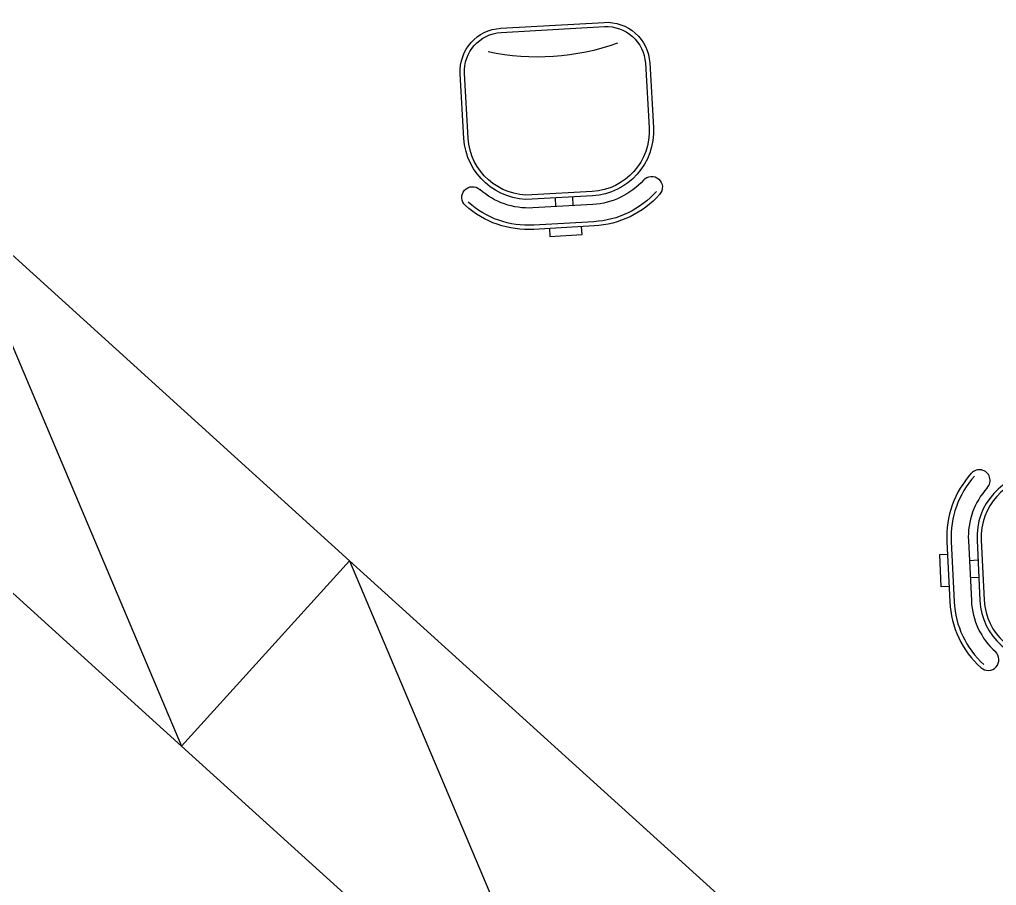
# Model space of a CAD drawing. Extents: x -1.7 to 87, y -33.6 to 19.
# Drawn here: x 71.419 to 73.685, y -12.349 to -10.342 of the extents above; entities that cross this region are included whole.
import ezdxf

# ---------------------------------------------------------------- set-up
doc = ezdxf.new("R2010")
doc.units = 0
for name, color, linetype in [('AR-ARMÁRIOS', 2, 'Continuous'), ('AR-DIV', 2, 'Continuous'), ('AR-MOB', 2, 'Continuous')]:
    doc.layers.add(name, color=color, linetype=linetype)

# ---------------------------------------------------------------- blocks, each defined once
blk = doc.blocks.new('CADEIRA-S')
at = {"color": 2}
for p, q in [((0.0718, 0.2686), (-0.0682, 0.2686)), ((0.0718, 0.2186), (-0.0682, 0.2186)), ((0.0718, 0.1986), (-0.0682, 0.1986)), ((-0.2182, 0.0486), (-0.2182, -0.1014)), ((0.2218, -0.1014), (0.2218, 0.0486)), ((-0.1182, -0.2014), (0.1218, -0.2014))]:
    blk.add_line(p, q, dxfattribs=at)
at = {"color": 1}
for p, q in [((0.0718, 0.2586), (-0.0682, 0.2586)), ((-0.0148, 0.1986), (-0.0149, 0.2186)), ((0.0252, 0.1986), (0.0251, 0.2186)), ((0.0718, 0.1886), (-0.0682, 0.1886)), ((-0.2082, 0.0486), (-0.2082, -0.1014)), ((0.2118, -0.1014), (0.2118, 0.0486)), ((-0.1182, -0.1914), (0.1218, -0.1914))]:
    blk.add_line(p, q, dxfattribs=at)
at = {"color": 2}
blk.add_lwpolyline([(-0.032, 0.2686), (-0.032, 0.2867), (0.0426, 0.2867), (0.0426, 0.2686)], dxfattribs=at)
for centre, radius, start, end in [((-0.0682, 0.0486), 0.22, 90, 135), ((0.0718, 0.0486), 0.22, 45, 90), ((-0.2061, 0.1864), 0.025, 135, 315), ((-0.0682, 0.0486), 0.17, 90, 135), ((0.0718, 0.0486), 0.17, 45, 90), ((0.2097, 0.1864), 0.025, 225, 45), ((-0.0682, 0.0486), 0.15, 90, 180), ((0.0718, 0.0486), 0.15, 0, 90), ((-0.1182, -0.1014), 0.1, 180, 270), ((0.1218, -0.1014), 0.1, 270, 0)]:
    blk.add_arc(centre, radius, start, end, dxfattribs=at)
at = {"color": 1}
for centre, radius, start, end in [((-0.0682, 0.0486), 0.21, 90, 135), ((0.0718, 0.0486), 0.21, 45, 90), ((-0.0682, 0.0486), 0.14, 90, 180), ((0.0718, 0.0486), 0.14, 0, 90), ((-0.1182, -0.1014), 0.09, 180, 270), ((0.1218, -0.1014), 0.09, 270, 0), ((-0.0052, -0.6823), 0.5534, 73.6911, 105.2491)]:
    blk.add_arc(centre, radius, start, end, dxfattribs=at)
blk = doc.blocks.new('estacao de trabalho 290 x 150')
at = {"extrusion": (0, 0, -1), "zscale": -1, "rotation": 45.00000000000864}
blk.add_blockref('CADEIRA-S', (-0.9586, 1.0061), dxfattribs=at)

msp = doc.modelspace()

# ---------------------------------------------------------------- linework, layer by layer
at = {"layer": 'AR-ARMÁRIOS', "color": 1}
for p, q in [((71.2584, -10.7574), (71.7952, -12.0265)), ((72.1847, -11.5967), (72.7215, -12.8658))]:
    msp.add_line(p, q, dxfattribs=at)
at = {"layer": 'AR-DIV'}
for points in [[(71.2584, -10.7574), (72.1847, -11.5967), (71.7952, -12.0265), (70.869, -11.1872), (71.2584, -10.7574)], [(72.1847, -11.5967), (73.111, -12.436), (72.7215, -12.8658), (71.7952, -12.0265)]]:
    msp.add_lwpolyline(points, dxfattribs=at)

# ---------------------------------------------------------------- block references
at = {"layer": 'AR-MOB', "rotation": 228.2767903291003}
msp.add_blockref('estacao de trabalho 290 x 150', (72.552, -9.1713), dxfattribs=at)
at = {"layer": 'AR-MOB', "xscale": -1, "rotation": 47.81916666666783}
msp.add_blockref('estacao de trabalho 290 x 150', (75.2307, -11.5759), dxfattribs=at)

doc.saveas('drawing.dxf')
